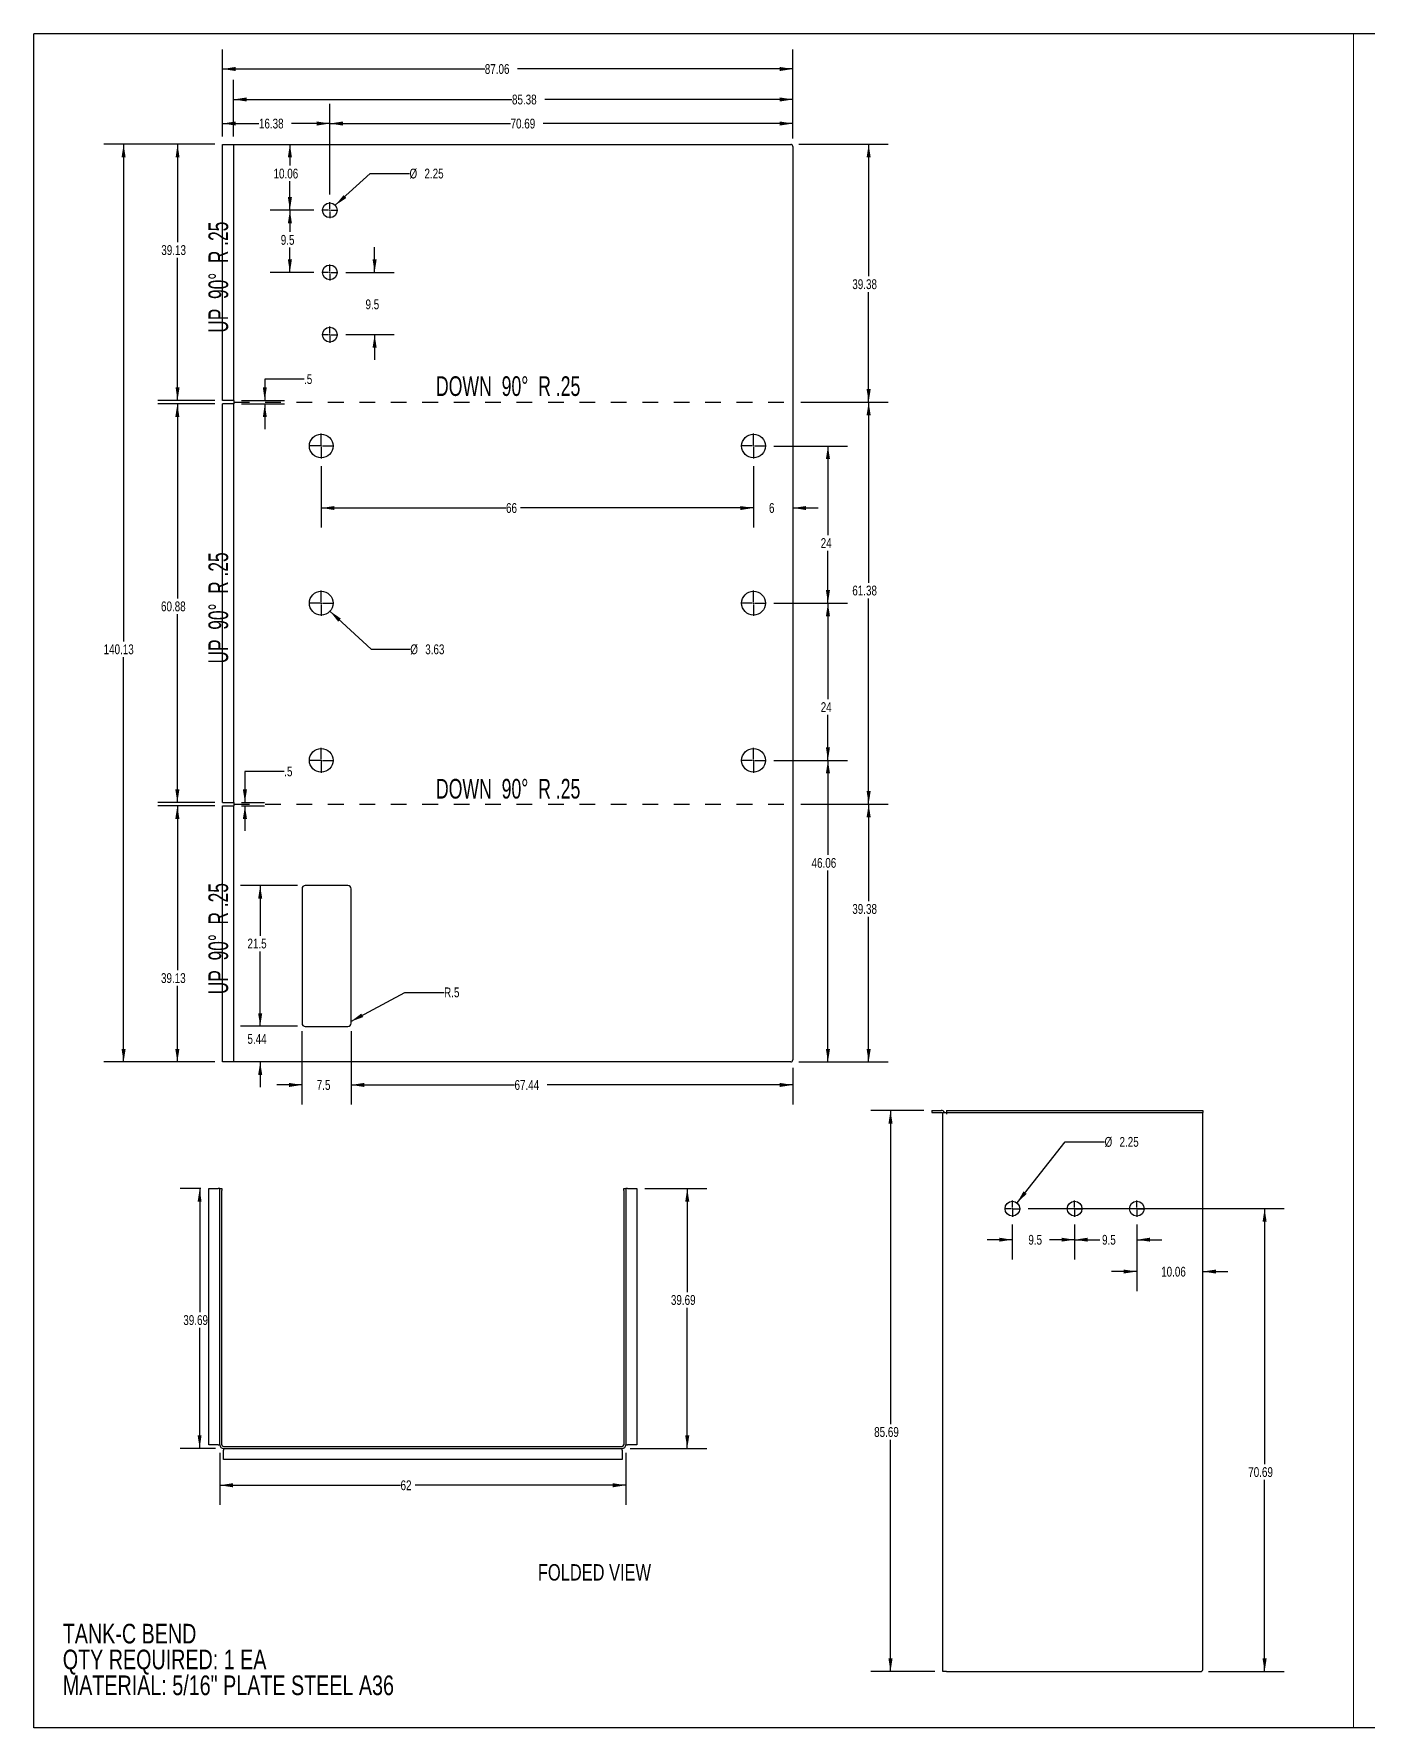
# Model space of a CAD drawing. Header units: inches. Extents: x 0.1 to 16.9, y 0.1 to 10.9.
# Drawn here: x 0.11 to 8.59, y 0.11 to 10.89 of the extents above; entities that cross this region are included whole.
import ezdxf

# ---------------------------------------------------------------- set-up
doc = ezdxf.new("R2010")
doc.units = ezdxf.units.IN
doc.header["$MEASUREMENT"] = 0
doc.linetypes.add('HIDDEN', pattern=[0.075, 0.05, -0.025])
doc.layers.add('FORMAT', color=7, linetype='Continuous')
doc.styles.add('SLDTEXTSTYLE0', font='TXT', dxfattribs={"width": 0.75})
doc.styles.add('SLDTEXTSTYLE2', font='TXT', dxfattribs={"width": 0.660714})
doc.styles.add('SLDTEXTSTYLE3', font='TXT', dxfattribs={"width": 0.671875})
doc.dimstyles.new('SLDDIMSTYLE0', dxfattribs={"dimtxt": 0.0625, "dimasz": 0.083333, "dimexe": 0, "dimexo": 0.0625, "dimgap": 0.015625, "dimtad": 0, "dimtih": 1, "dimtoh": 1, "dimlfac": 24, "dimrnd": 1e-09, "dimzin": 12, "dimdsep": 46, "dimtxsty": 'SLDTEXTSTYLE0', "dimsah": 1, "dimcen": 0.09, "dimadec": 0, "dimazin": 3, "dimtfac": 1, "dimtofl": 0, "dimtmove": 0, "dimatfit": 3, "dimfxl": 0, "dimfrac": 2, "dimtolj": 1, "dimtzin": 12, "dimarcsym": 0})
doc.dimstyles.new('SLDDIMSTYLE3', dxfattribs={"dimtxt": 0.0625, "dimasz": 0.083333, "dimexe": 0, "dimexo": 0.0625, "dimgap": 0.015625, "dimtad": 0, "dimtih": 1, "dimtoh": 1, "dimlfac": 24, "dimrnd": 1e-09, "dimzin": 12, "dimdsep": 46, "dimtxsty": 'SLDTEXTSTYLE0', "dimsah": 1, "dimcen": 0, "dimadec": 0, "dimazin": 3, "dimtfac": 1, "dimtofl": 0, "dimtmove": 0, "dimatfit": 3, "dimfxl": 0, "dimfrac": 2, "dimtolj": 1, "dimtzin": 12, "dimarcsym": 0})
doc.dimstyles.new('SLDDIMSTYLE4', dxfattribs={"dimtxt": 0.0625, "dimasz": 0.083333, "dimexe": 0, "dimexo": 0.0625, "dimgap": 0.015625, "dimtad": 0, "dimtih": 1, "dimtoh": 1, "dimlfac": 24, "dimrnd": 1e-09, "dimzin": 12, "dimdsep": 46, "dimtxsty": 'SLDTEXTSTYLE0', "dimsah": 1, "dimcen": 0.09, "dimadec": 0, "dimazin": 3, "dimtfac": 1, "dimtmove": 0, "dimatfit": 0, "dimfxl": 0, "dimfrac": 2, "dimtolj": 1, "dimtzin": 12, "dimarcsym": 0})
doc.dimstyles.new('SLDDIMSTYLE8', dxfattribs={"dimtxt": 0.0625, "dimasz": 0.083333, "dimexe": 0, "dimexo": 0.0625, "dimgap": 0.015625, "dimtad": 0, "dimtih": 1, "dimtoh": 1, "dimlfac": 24, "dimrnd": 1e-09, "dimzin": 12, "dimdsep": 46, "dimtxsty": 'SLDTEXTSTYLE0', "dimsah": 1, "dimcen": 0, "dimadec": 0, "dimazin": 3, "dimtfac": 1, "dimtofl": 0, "dimtmove": 0, "dimatfit": 3, "dimfxl": 0, "dimfrac": 2, "dimtolj": 1, "dimtzin": 12, "dimarcsym": 0})

# ---------------------------------------------------------------- blocks, each defined once
blk = doc.blocks.new('_D')
at = {"layer": 'FORMAT', "color": 7}
for p, q in [((1.289, 1.867), (1.289, 1.535)), ((3.872, 1.867), (3.872, 1.535)), ((1.289, 1.66), (2.439, 1.66)), ((3.872, 1.66), (2.531, 1.66))]:
    blk.add_line(p, q, dxfattribs=at)
for points in [[(1.289, 1.66), (1.372, 1.647), (1.372, 1.673)], [(3.872, 1.66), (3.789, 1.673), (3.789, 1.647)]]:
    blk.add_solid(points, dxfattribs=at)
at = {"layer": 'FORMAT', "color": 7, "insert": (2.439, 1.691), "char_height": 0.0625, "attachment_point": 1, "style": 'SLDTEXTSTYLE0'}
blk.add_mtext('62', dxfattribs=at)
blk = doc.blocks.new('_D_1')
at = {"layer": 'FORMAT', "color": 7}
for p, q in [((1.169, 3.548), (1.036, 3.548)), ((1.161, 3.548), (1.161, 2.761)), ((1.161, 1.894), (1.161, 2.662)), ((1.262, 1.894), (1.036, 1.894))]:
    blk.add_line(p, q, dxfattribs=at)
for points in [[(1.161, 3.548), (1.148, 3.464), (1.173, 3.464)], [(1.161, 1.894), (1.173, 1.977), (1.148, 1.977)]]:
    blk.add_solid(points, dxfattribs=at)
at = {"layer": 'FORMAT', "color": 7, "insert": (1.057, 2.742), "char_height": 0.0625, "attachment_point": 1, "style": 'SLDTEXTSTYLE0'}
blk.add_mtext('39.69', dxfattribs=at)
blk = doc.blocks.new('_D_2')
at = {"layer": 'FORMAT'}
for p, q in [((3.993, 3.548), (4.388, 3.548)), ((4.263, 3.548), (4.263, 2.888)), ((4.263, 1.894), (4.263, 2.789)), ((3.899, 1.894), (4.388, 1.894))]:
    blk.add_line(p, q, dxfattribs=at)
for points in [[(4.263, 3.548), (4.25, 3.464), (4.276, 3.464)], [(4.263, 1.894), (4.276, 1.977), (4.25, 1.977)]]:
    blk.add_solid(points, dxfattribs=at)
at = {"layer": 'FORMAT', "insert": (4.159, 2.87), "char_height": 0.0625, "attachment_point": 1, "style": 'SLDTEXTSTYLE0'}
blk.add_mtext('39.69', dxfattribs=at)
blk = doc.blocks.new('_D_6')
at = {"layer": 'FORMAT'}
for p, q in [((5.768, 4.045), (5.431, 4.045)), ((5.556, 4.045), (5.556, 2.048)), ((5.556, 0.474), (5.556, 1.949)), ((5.839, 0.474), (5.431, 0.474))]:
    blk.add_line(p, q, dxfattribs=at)
for points in [[(5.556, 4.045), (5.543, 3.961), (5.569, 3.961)], [(5.556, 0.474), (5.569, 0.558), (5.543, 0.558)]]:
    blk.add_solid(points, dxfattribs=at)
at = {"layer": 'FORMAT', "insert": (5.452, 2.03), "char_height": 0.0625, "attachment_point": 1, "style": 'SLDTEXTSTYLE0'}
blk.add_mtext('85.69', dxfattribs=at)
blk = doc.blocks.new('_D_7')
at = {"layer": 'FORMAT'}
for p, q in [((6.432, 3.42), (8.061, 3.42)), ((7.936, 3.42), (7.936, 1.794)), ((7.936, 0.474), (7.936, 1.695)), ((7.579, 0.474), (8.061, 0.474))]:
    blk.add_line(p, q, dxfattribs=at)
for points in [[(7.936, 3.42), (7.923, 3.336), (7.949, 3.336)], [(7.936, 0.474), (7.949, 0.558), (7.923, 0.558)]]:
    blk.add_solid(points, dxfattribs=at)
at = {"layer": 'FORMAT', "insert": (7.832, 1.775), "char_height": 0.0625, "attachment_point": 1, "style": 'SLDTEXTSTYLE0'}
blk.add_mtext('70.69', dxfattribs=at)
blk = doc.blocks.new('_D_8')
at = {"layer": 'FORMAT'}
for p, q in [((6.361, 3.456), (6.668, 3.845)), ((6.668, 3.845), (6.918, 3.845))]:
    blk.add_line(p, q, dxfattribs=at)
blk.add_solid([(6.361, 3.456), (6.422, 3.514), (6.402, 3.53)], dxfattribs=at)
at = {"layer": 'FORMAT', "char_height": 0.0625, "attachment_point": 1, "style": 'SLDTEXTSTYLE0'}
for s, insert in [('%%c', (6.918, 3.876)), ('2.25', (7.013, 3.876))]:
    blk.add_mtext(s, dxfattribs=dict(at, insert=insert))
blk = doc.blocks.new('_D_9')
at = {"layer": 'FORMAT'}
for p, q in [((6.331, 3.319), (6.331, 3.097)), ((6.727, 3.319), (6.727, 3.097)), ((6.331, 3.222), (6.171, 3.222)), ((6.727, 3.222), (6.887, 3.222))]:
    blk.add_line(p, q, dxfattribs=at)
for points in [[(6.331, 3.222), (6.248, 3.235), (6.248, 3.21)], [(6.727, 3.222), (6.811, 3.21), (6.811, 3.235)]]:
    blk.add_solid(points, dxfattribs=at)
at = {"layer": 'FORMAT', "insert": (6.433, 3.253), "char_height": 0.0625, "attachment_point": 1, "style": 'SLDTEXTSTYLE0'}
blk.add_mtext('9.5', dxfattribs=at)
blk = doc.blocks.new('_D_10')
at = {"layer": 'FORMAT'}
for p, q in [((6.727, 3.319), (6.727, 3.097)), ((7.123, 3.319), (7.123, 3.097)), ((6.727, 3.222), (6.567, 3.222)), ((7.123, 3.222), (7.283, 3.222))]:
    blk.add_line(p, q, dxfattribs=at)
for points in [[(6.727, 3.222), (6.644, 3.235), (6.644, 3.21)], [(7.123, 3.222), (7.206, 3.21), (7.206, 3.235)]]:
    blk.add_solid(points, dxfattribs=at)
at = {"layer": 'FORMAT', "insert": (6.902, 3.253), "char_height": 0.0625, "attachment_point": 1, "style": 'SLDTEXTSTYLE0'}
blk.add_mtext('9.5', dxfattribs=at)
blk = doc.blocks.new('_D_11')
at = {"layer": 'FORMAT'}
for p, q in [((7.123, 3.319), (7.123, 2.895)), ((7.123, 3.02), (6.963, 3.02)), ((7.542, 3.02), (7.703, 3.02))]:
    blk.add_line(p, q, dxfattribs=at)
for points in [[(7.123, 3.02), (7.04, 3.032), (7.04, 3.007)], [(7.542, 3.02), (7.626, 3.007), (7.626, 3.032)]]:
    blk.add_solid(points, dxfattribs=at)
at = {"layer": 'FORMAT', "insert": (7.278, 3.05), "char_height": 0.0625, "attachment_point": 1, "style": 'SLDTEXTSTYLE0'}
blk.add_mtext('10.06', dxfattribs=at)
blk = doc.blocks.new('SW_CENTERMARKSYMBOL_12')
at = {"layer": 'FORMAT', "color": 0}
for p, q in [((0, 0), (-0.004, 0)), ((0, 0.008), (0, 0.051)), ((0, 0), (0, 0.004)), ((0, 0), (0.004, 0)), ((0, 0), (0, -0.004)), ((0.008, 0), (0.051, 0)), ((-0.008, 0), (-0.051, 0)), ((0, -0.008), (0, -0.051))]:
    blk.add_line(p, q, dxfattribs=at)
blk = doc.blocks.new('SW_CENTERMARKSYMBOL_13')
at = {"layer": 'FORMAT', "color": 0}
for p, q in [((0, 0), (-0.004, 0)), ((0, 0.008), (0, 0.051)), ((0, 0), (0, 0.004)), ((0, 0), (0.004, 0)), ((0, 0), (0, -0.004)), ((0.008, 0), (0.051, 0)), ((-0.008, 0), (-0.051, 0)), ((0, -0.008), (0, -0.051))]:
    blk.add_line(p, q, dxfattribs=at)
blk = doc.blocks.new('SW_CENTERMARKSYMBOL_14')
at = {"layer": 'FORMAT', "color": 0}
for p, q in [((-0.008, 0), (-0.051, 0)), ((0, 0), (-0.004, 0)), ((0, 0.008), (0, 0.051)), ((0, 0), (0, 0.004)), ((0, 0), (0.004, 0)), ((0, 0), (0, -0.004)), ((0.008, 0), (0.051, 0)), ((0, -0.008), (0, -0.051))]:
    blk.add_line(p, q, dxfattribs=at)
blk = doc.blocks.new('_D_36')
at = {"layer": 'FORMAT'}
for p, q in [((4.985, 5.994), (5.542, 5.994)), ((5.417, 5.994), (5.417, 5.377)), ((5.417, 4.353), (5.417, 5.277)), ((4.972, 4.353), (5.542, 4.353))]:
    blk.add_line(p, q, dxfattribs=at)
for points in [[(5.417, 5.994), (5.404, 5.91), (5.43, 5.91)], [(5.417, 4.353), (5.43, 4.436), (5.404, 4.436)]]:
    blk.add_solid(points, dxfattribs=at)
at = {"layer": 'FORMAT', "insert": (5.313, 5.358), "char_height": 0.0625, "attachment_point": 1, "style": 'SLDTEXTSTYLE0'}
blk.add_mtext('39.38', dxfattribs=at)
blk = doc.blocks.new('_D_37')
at = {"layer": 'FORMAT'}
for p, q in [((4.985, 8.551), (5.542, 8.551)), ((5.417, 8.551), (5.417, 7.402)), ((5.417, 5.994), (5.417, 7.303)), ((4.985, 5.994), (5.542, 5.994))]:
    blk.add_line(p, q, dxfattribs=at)
for points in [[(5.417, 8.551), (5.404, 8.468), (5.43, 8.468)], [(5.417, 5.994), (5.43, 6.077), (5.404, 6.077)]]:
    blk.add_solid(points, dxfattribs=at)
at = {"layer": 'FORMAT', "insert": (5.313, 7.384), "char_height": 0.0625, "attachment_point": 1, "style": 'SLDTEXTSTYLE0'}
blk.add_mtext('61.38', dxfattribs=at)
blk = doc.blocks.new('_D_38')
at = {"layer": 'FORMAT'}
for p, q in [((4.972, 10.192), (5.542, 10.192)), ((5.417, 10.192), (5.417, 9.352)), ((5.417, 8.551), (5.417, 9.252)), ((4.985, 8.551), (5.542, 8.551))]:
    blk.add_line(p, q, dxfattribs=at)
for points in [[(5.417, 10.192), (5.404, 10.108), (5.43, 10.108)], [(5.417, 8.551), (5.43, 8.634), (5.404, 8.634)]]:
    blk.add_solid(points, dxfattribs=at)
at = {"layer": 'FORMAT', "insert": (5.313, 9.333), "char_height": 0.0625, "attachment_point": 1, "style": 'SLDTEXTSTYLE0'}
blk.add_mtext('39.38', dxfattribs=at)
blk = doc.blocks.new('_D_39')
at = {"layer": 'FORMAT'}
for p, q in [((1.257, 5.983), (0.894, 5.983)), ((1.019, 5.983), (1.019, 4.937)), ((1.019, 4.353), (1.019, 4.837)), ((1.257, 4.353), (0.894, 4.353))]:
    blk.add_line(p, q, dxfattribs=at)
for points in [[(1.019, 5.983), (1.006, 5.9), (1.032, 5.9)], [(1.019, 4.353), (1.032, 4.436), (1.006, 4.436)]]:
    blk.add_solid(points, dxfattribs=at)
at = {"layer": 'FORMAT', "insert": (0.915, 4.918), "char_height": 0.0625, "attachment_point": 1, "style": 'SLDTEXTSTYLE0'}
blk.add_mtext('39.13', dxfattribs=at)
blk = doc.blocks.new('_D_40')
at = {"layer": 'FORMAT'}
for p, q in [((1.257, 8.54), (0.894, 8.54)), ((1.019, 8.54), (1.019, 7.302)), ((1.019, 6.004), (1.019, 7.202)), ((1.257, 6.004), (0.894, 6.004))]:
    blk.add_line(p, q, dxfattribs=at)
for points in [[(1.019, 8.54), (1.006, 8.457), (1.032, 8.457)], [(1.019, 6.004), (1.032, 6.087), (1.006, 6.087)]]:
    blk.add_solid(points, dxfattribs=at)
at = {"layer": 'FORMAT', "insert": (0.915, 7.283), "char_height": 0.0625, "attachment_point": 1, "style": 'SLDTEXTSTYLE0'}
blk.add_mtext('60.88', dxfattribs=at)
blk = doc.blocks.new('_D_41')
at = {"layer": 'FORMAT'}
for p, q in [((1.257, 10.192), (0.895, 10.192)), ((1.02, 10.192), (1.02, 9.569)), ((1.02, 8.561), (1.02, 9.47)), ((1.257, 8.561), (0.895, 8.561))]:
    blk.add_line(p, q, dxfattribs=at)
for points in [[(1.02, 10.192), (1.008, 10.108), (1.033, 10.108)], [(1.02, 8.561), (1.033, 8.645), (1.008, 8.645)]]:
    blk.add_solid(points, dxfattribs=at)
at = {"layer": 'FORMAT', "insert": (0.917, 9.55), "char_height": 0.0625, "attachment_point": 1, "style": 'SLDTEXTSTYLE0'}
blk.add_mtext('39.13', dxfattribs=at)
blk = doc.blocks.new('_D_42')
at = {"layer": 'FORMAT'}
for p, q in [((1.307, 10.242), (1.307, 10.449)), ((1.989, 9.873), (1.989, 10.449)), ((1.307, 10.324), (1.538, 10.324)), ((1.989, 10.324), (1.746, 10.324))]:
    blk.add_line(p, q, dxfattribs=at)
for points in [[(1.307, 10.324), (1.39, 10.311), (1.39, 10.337)], [(1.989, 10.324), (1.906, 10.337), (1.906, 10.311)]]:
    blk.add_solid(points, dxfattribs=at)
at = {"layer": 'FORMAT', "insert": (1.538, 10.355), "char_height": 0.0625, "attachment_point": 1, "style": 'SLDTEXTSTYLE0'}
blk.add_mtext('16.38', dxfattribs=at)
blk = doc.blocks.new('_D_43')
at = {"layer": 'FORMAT'}
for p, q in [((1.989, 9.873), (1.989, 10.449)), ((4.935, 10.229), (4.935, 10.449)), ((1.989, 10.324), (3.139, 10.324)), ((4.935, 10.324), (3.346, 10.324))]:
    blk.add_line(p, q, dxfattribs=at)
for points in [[(1.989, 10.324), (2.073, 10.311), (2.073, 10.337)], [(4.935, 10.324), (4.851, 10.337), (4.851, 10.311)]]:
    blk.add_solid(points, dxfattribs=at)
at = {"layer": 'FORMAT', "insert": (3.139, 10.355), "char_height": 0.0625, "attachment_point": 1, "style": 'SLDTEXTSTYLE0'}
blk.add_mtext('70.69', dxfattribs=at)
blk = doc.blocks.new('_D_44')
at = {"layer": 'FORMAT'}
for p, q in [((1.307, 10.242), (1.307, 10.796)), ((4.935, 10.229), (4.935, 10.796)), ((1.307, 10.671), (2.975, 10.671)), ((4.935, 10.671), (3.183, 10.671))]:
    blk.add_line(p, q, dxfattribs=at)
for points in [[(1.307, 10.671), (1.39, 10.658), (1.39, 10.684)], [(4.935, 10.671), (4.851, 10.684), (4.851, 10.658)]]:
    blk.add_solid(points, dxfattribs=at)
at = {"layer": 'FORMAT', "insert": (2.975, 10.702), "char_height": 0.0625, "attachment_point": 1, "style": 'SLDTEXTSTYLE0'}
blk.add_mtext('87.06', dxfattribs=at)
blk = doc.blocks.new('_D_45')
at = {"layer": 'FORMAT'}
for p, q in [((1.377, 10.242), (1.377, 10.602)), ((4.935, 10.229), (4.935, 10.602)), ((1.377, 10.477), (3.148, 10.477)), ((4.935, 10.477), (3.356, 10.477))]:
    blk.add_line(p, q, dxfattribs=at)
for points in [[(1.377, 10.477), (1.461, 10.464), (1.461, 10.49)], [(4.935, 10.477), (4.851, 10.49), (4.851, 10.464)]]:
    blk.add_solid(points, dxfattribs=at)
at = {"layer": 'FORMAT', "insert": (3.148, 10.508), "char_height": 0.0625, "attachment_point": 1, "style": 'SLDTEXTSTYLE0'}
blk.add_mtext('85.38', dxfattribs=at)
blk = doc.blocks.new('_D_46')
at = {"layer": 'FORMAT'}
for p, q in [((2.125, 4.55), (2.125, 4.082)), ((4.935, 4.316), (4.935, 4.082)), ((2.125, 4.207), (3.164, 4.207)), ((4.935, 4.207), (3.371, 4.207))]:
    blk.add_line(p, q, dxfattribs=at)
for points in [[(2.125, 4.207), (2.208, 4.194), (2.208, 4.22)], [(4.935, 4.207), (4.851, 4.22), (4.851, 4.194)]]:
    blk.add_solid(points, dxfattribs=at)
at = {"layer": 'FORMAT', "insert": (3.164, 4.238), "char_height": 0.0625, "attachment_point": 1, "style": 'SLDTEXTSTYLE0'}
blk.add_mtext('67.44', dxfattribs=at)
blk = doc.blocks.new('_D_47')
at = {"layer": 'FORMAT'}
for p, q in [((1.812, 4.55), (1.812, 4.082)), ((2.125, 4.55), (2.125, 4.082)), ((1.812, 4.207), (1.652, 4.207)), ((2.125, 4.207), (2.285, 4.207))]:
    blk.add_line(p, q, dxfattribs=at)
for points in [[(1.812, 4.207), (1.729, 4.22), (1.729, 4.194)], [(2.125, 4.207), (2.208, 4.194), (2.208, 4.22)]]:
    blk.add_solid(points, dxfattribs=at)
at = {"layer": 'FORMAT', "insert": (1.906, 4.238), "char_height": 0.0625, "attachment_point": 1, "style": 'SLDTEXTSTYLE0'}
blk.add_mtext('7.5', dxfattribs=at)
blk = doc.blocks.new('_D_48')
at = {"layer": 'FORMAT'}
for p, q in [((1.546, 4.58), (1.546, 4.74)), ((1.783, 4.58), (1.421, 4.58)), ((1.546, 4.353), (1.546, 4.193))]:
    blk.add_line(p, q, dxfattribs=at)
for points in [[(1.546, 4.58), (1.559, 4.663), (1.533, 4.663)], [(1.546, 4.353), (1.533, 4.27), (1.559, 4.27)]]:
    blk.add_solid(points, dxfattribs=at)
at = {"layer": 'FORMAT', "insert": (1.465, 4.531), "char_height": 0.0625, "attachment_point": 1, "style": 'SLDTEXTSTYLE0'}
blk.add_mtext('5.44', dxfattribs=at)
blk = doc.blocks.new('_D_49')
at = {"layer": 'FORMAT'}
for p, q in [((1.783, 5.475), (1.421, 5.475)), ((1.546, 5.475), (1.546, 5.156)), ((1.546, 4.58), (1.546, 5.057)), ((1.783, 4.58), (1.421, 4.58))]:
    blk.add_line(p, q, dxfattribs=at)
for points in [[(1.546, 5.475), (1.533, 5.392), (1.559, 5.392)], [(1.546, 4.58), (1.559, 4.663), (1.533, 4.663)]]:
    blk.add_solid(points, dxfattribs=at)
at = {"layer": 'FORMAT', "insert": (1.465, 5.138), "char_height": 0.0625, "attachment_point": 1, "style": 'SLDTEXTSTYLE0'}
blk.add_mtext('21.5', dxfattribs=at)
blk = doc.blocks.new('_D_50')
at = {"layer": 'FORMAT'}
for p, q in [((2.122, 4.61), (2.466, 4.796)), ((2.466, 4.796), (2.716, 4.796))]:
    blk.add_line(p, q, dxfattribs=at)
blk.add_solid([(2.122, 4.61), (2.202, 4.639), (2.189, 4.661)], dxfattribs=at)
at = {"layer": 'FORMAT', "insert": (2.716, 4.827), "char_height": 0.0625, "attachment_point": 1, "style": 'SLDTEXTSTYLE0'}
blk.add_mtext('R.5', dxfattribs=at)
blk = doc.blocks.new('_D_51')
at = {"layer": 'FORMAT'}
for p, q in [((1.257, 10.192), (0.552, 10.192)), ((0.677, 10.192), (0.677, 7.028)), ((0.677, 4.353), (0.677, 6.929)), ((1.257, 4.353), (0.552, 4.353))]:
    blk.add_line(p, q, dxfattribs=at)
for points in [[(0.677, 10.192), (0.664, 10.108), (0.69, 10.108)], [(0.677, 4.353), (0.69, 4.436), (0.664, 4.436)]]:
    blk.add_solid(points, dxfattribs=at)
at = {"layer": 'FORMAT', "insert": (0.55, 7.01), "char_height": 0.0625, "attachment_point": 1, "style": 'SLDTEXTSTYLE0'}
blk.add_mtext('140.13', dxfattribs=at)
blk = doc.blocks.new('_D_52')
at = {"layer": 'FORMAT'}
for p, q in [((1.699, 6.202), (1.449, 6.202)), ((1.449, 6.202), (1.449, 6.004)), ((1.427, 6.004), (1.574, 6.004)), ((1.427, 5.983), (1.574, 5.983)), ((1.449, 5.983), (1.449, 5.823))]:
    blk.add_line(p, q, dxfattribs=at)
for points in [[(1.449, 6.004), (1.462, 6.087), (1.436, 6.087)], [(1.449, 5.983), (1.436, 5.9), (1.462, 5.9)]]:
    blk.add_solid(points, dxfattribs=at)
at = {"layer": 'FORMAT', "insert": (1.699, 6.233), "char_height": 0.0625, "attachment_point": 1, "style": 'SLDTEXTSTYLE0'}
blk.add_mtext('.5', dxfattribs=at)
blk = doc.blocks.new('_D_53')
at = {"layer": 'FORMAT'}
for p, q in [((1.825, 8.698), (1.575, 8.698)), ((1.575, 8.698), (1.575, 8.561)), ((1.427, 8.561), (1.7, 8.561)), ((1.427, 8.54), (1.7, 8.54)), ((1.575, 8.54), (1.575, 8.38))]:
    blk.add_line(p, q, dxfattribs=at)
for points in [[(1.575, 8.561), (1.588, 8.645), (1.563, 8.645)], [(1.575, 8.54), (1.563, 8.457), (1.588, 8.457)]]:
    blk.add_solid(points, dxfattribs=at)
at = {"layer": 'FORMAT', "insert": (1.825, 8.729), "char_height": 0.0625, "attachment_point": 1, "style": 'SLDTEXTSTYLE0'}
blk.add_mtext('.5', dxfattribs=at)
blk = doc.blocks.new('_D_54')
at = {"layer": 'FORMAT'}
for p, q in [((4.814, 6.272), (5.283, 6.272)), ((5.158, 6.272), (5.158, 5.67)), ((5.158, 4.353), (5.158, 5.571)), ((4.972, 4.353), (5.283, 4.353))]:
    blk.add_line(p, q, dxfattribs=at)
for points in [[(5.158, 6.272), (5.145, 6.189), (5.171, 6.189)], [(5.158, 4.353), (5.171, 4.436), (5.145, 4.436)]]:
    blk.add_solid(points, dxfattribs=at)
at = {"layer": 'FORMAT', "insert": (5.054, 5.651), "char_height": 0.0625, "attachment_point": 1, "style": 'SLDTEXTSTYLE0'}
blk.add_mtext('46.06', dxfattribs=at)
blk = doc.blocks.new('_D_55')
at = {"layer": 'FORMAT'}
for p, q in [((4.814, 7.272), (5.283, 7.272)), ((5.158, 7.272), (5.158, 6.661)), ((5.158, 6.272), (5.158, 6.562)), ((4.814, 6.272), (5.283, 6.272))]:
    blk.add_line(p, q, dxfattribs=at)
for points in [[(5.158, 7.272), (5.145, 7.189), (5.171, 7.189)], [(5.158, 6.272), (5.171, 6.356), (5.145, 6.356)]]:
    blk.add_solid(points, dxfattribs=at)
at = {"layer": 'FORMAT', "insert": (5.112, 6.642), "char_height": 0.0625, "attachment_point": 1, "style": 'SLDTEXTSTYLE0'}
blk.add_mtext('24', dxfattribs=at)
blk = doc.blocks.new('_D_56')
at = {"layer": 'FORMAT'}
for p, q in [((4.814, 8.272), (5.283, 8.272)), ((5.158, 8.272), (5.158, 7.705)), ((5.158, 7.272), (5.158, 7.606)), ((4.814, 7.272), (5.283, 7.272))]:
    blk.add_line(p, q, dxfattribs=at)
for points in [[(5.158, 8.272), (5.145, 8.189), (5.171, 8.189)], [(5.158, 7.272), (5.171, 7.356), (5.145, 7.356)]]:
    blk.add_solid(points, dxfattribs=at)
at = {"layer": 'FORMAT', "insert": (5.112, 7.686), "char_height": 0.0625, "attachment_point": 1, "style": 'SLDTEXTSTYLE0'}
blk.add_mtext('24', dxfattribs=at)
blk = doc.blocks.new('_D_57')
at = {"layer": 'FORMAT'}
for p, q in [((1.935, 8.143), (1.935, 7.753)), ((4.685, 8.143), (4.685, 7.753)), ((1.935, 7.878), (3.11, 7.878)), ((4.685, 7.878), (3.202, 7.878))]:
    blk.add_line(p, q, dxfattribs=at)
for points in [[(1.935, 7.878), (2.018, 7.865), (2.018, 7.89)], [(4.685, 7.878), (4.601, 7.89), (4.601, 7.865)]]:
    blk.add_solid(points, dxfattribs=at)
at = {"layer": 'FORMAT', "insert": (3.11, 7.909), "char_height": 0.0625, "attachment_point": 1, "style": 'SLDTEXTSTYLE0'}
blk.add_mtext('66', dxfattribs=at)
blk = doc.blocks.new('_D_58')
at = {"layer": 'FORMAT'}
for p, q in [((4.685, 8.143), (4.685, 7.753)), ((4.685, 7.878), (4.524, 7.878)), ((4.935, 7.878), (5.095, 7.878))]:
    blk.add_line(p, q, dxfattribs=at)
for points in [[(4.685, 7.878), (4.601, 7.89), (4.601, 7.865)], [(4.935, 7.878), (5.018, 7.865), (5.018, 7.89)]]:
    blk.add_solid(points, dxfattribs=at)
at = {"layer": 'FORMAT', "insert": (4.783, 7.909), "char_height": 0.0625, "attachment_point": 1, "style": 'SLDTEXTSTYLE0'}
blk.add_mtext('6', dxfattribs=at)
blk = doc.blocks.new('_D_59')
at = {"layer": 'FORMAT'}
for p, q in [((1.888, 9.772), (1.61, 9.772)), ((1.735, 9.772), (1.735, 9.634)), ((1.735, 9.376), (1.735, 9.535)), ((1.888, 9.376), (1.61, 9.376))]:
    blk.add_line(p, q, dxfattribs=at)
for points in [[(1.735, 9.772), (1.722, 9.689), (1.748, 9.689)], [(1.735, 9.376), (1.748, 9.46), (1.722, 9.46)]]:
    blk.add_solid(points, dxfattribs=at)
at = {"layer": 'FORMAT', "insert": (1.677, 9.615), "char_height": 0.0625, "attachment_point": 1, "style": 'SLDTEXTSTYLE0'}
blk.add_mtext('9.5', dxfattribs=at)
blk = doc.blocks.new('_D_60')
at = {"layer": 'FORMAT'}
for p, q in [((2.274, 9.376), (2.274, 9.537)), ((2.09, 9.376), (2.399, 9.376)), ((2.09, 8.981), (2.399, 8.981)), ((2.274, 8.981), (2.274, 8.82))]:
    blk.add_line(p, q, dxfattribs=at)
for points in [[(2.274, 9.376), (2.287, 9.46), (2.261, 9.46)], [(2.274, 8.981), (2.261, 8.897), (2.287, 8.897)]]:
    blk.add_solid(points, dxfattribs=at)
at = {"layer": 'FORMAT', "insert": (2.216, 9.205), "char_height": 0.0625, "attachment_point": 1, "style": 'SLDTEXTSTYLE0'}
blk.add_mtext('9.5', dxfattribs=at)
blk = doc.blocks.new('_D_61')
at = {"layer": 'FORMAT'}
for p, q in [((1.99, 7.221), (2.251, 6.979)), ((2.251, 6.979), (2.501, 6.979))]:
    blk.add_line(p, q, dxfattribs=at)
blk.add_solid([(1.99, 7.221), (2.042, 7.155), (2.06, 7.174)], dxfattribs=at)
at = {"layer": 'FORMAT', "char_height": 0.0625, "attachment_point": 1, "style": 'SLDTEXTSTYLE0'}
for s, insert in [('%%c', (2.501, 7.01)), ('3.63', (2.596, 7.01))]:
    blk.add_mtext(s, dxfattribs=dict(at, insert=insert))
blk = doc.blocks.new('_D_62')
at = {"layer": 'FORMAT'}
for p, q in [((2.024, 9.804), (2.246, 10.006)), ((2.246, 10.006), (2.496, 10.006))]:
    blk.add_line(p, q, dxfattribs=at)
blk.add_solid([(2.024, 9.804), (2.094, 9.85), (2.077, 9.869)], dxfattribs=at)
at = {"layer": 'FORMAT', "char_height": 0.0625, "attachment_point": 1, "style": 'SLDTEXTSTYLE0'}
for s, insert in [('%%c', (2.496, 10.037)), ('2.25', (2.591, 10.037))]:
    blk.add_mtext(s, dxfattribs=dict(at, insert=insert))
blk = doc.blocks.new('_D_63')
at = {"layer": 'FORMAT'}
for p, q in [((1.735, 10.192), (1.735, 10.056)), ((1.735, 9.772), (1.735, 9.957)), ((1.888, 9.772), (1.61, 9.772))]:
    blk.add_line(p, q, dxfattribs=at)
for points in [[(1.735, 10.192), (1.722, 10.108), (1.748, 10.108)], [(1.735, 9.772), (1.748, 9.856), (1.722, 9.856)]]:
    blk.add_solid(points, dxfattribs=at)
at = {"layer": 'FORMAT', "insert": (1.631, 10.037), "char_height": 0.0625, "attachment_point": 1, "style": 'SLDTEXTSTYLE0'}
blk.add_mtext('10.06', dxfattribs=at)
blk = doc.blocks.new('SW_CENTERMARKSYMBOL_22')
at = {"layer": 'FORMAT', "color": 0}
for p, q in [((-0.008, 0), (-0.08, 0)), ((0, 0), (-0.004, 0)), ((0, 0.008), (0, 0.08)), ((0, 0), (0, 0.004)), ((0, 0), (0, -0.004)), ((0, 0), (0.004, 0)), ((0.008, 0), (0.08, 0)), ((0, -0.008), (0, -0.08))]:
    blk.add_line(p, q, dxfattribs=at)
blk = doc.blocks.new('SW_CENTERMARKSYMBOL_23')
at = {"layer": 'FORMAT', "color": 0}
for p, q in [((-0.008, 0), (-0.08, 0)), ((0, 0), (-0.004, 0)), ((0, 0.008), (0, 0.08)), ((0, 0), (0, 0.004)), ((0, 0), (0, -0.004)), ((0, 0), (0.004, 0)), ((0.008, 0), (0.08, 0)), ((0, -0.008), (0, -0.08))]:
    blk.add_line(p, q, dxfattribs=at)
blk = doc.blocks.new('SW_CENTERMARKSYMBOL_24')
at = {"layer": 'FORMAT', "color": 0}
for p, q in [((-0.008, 0), (-0.08, 0)), ((0, 0), (-0.004, 0)), ((0, 0.008), (0, 0.08)), ((0, 0), (0, 0.004)), ((0, 0), (0, -0.004)), ((0, 0), (0.004, 0)), ((0.008, 0), (0.08, 0)), ((0, -0.008), (0, -0.08))]:
    blk.add_line(p, q, dxfattribs=at)
blk = doc.blocks.new('SW_CENTERMARKSYMBOL_25')
at = {"layer": 'FORMAT', "color": 0}
for p, q in [((-0.008, 0), (-0.08, 0)), ((0, 0), (-0.004, 0)), ((0, 0.008), (0, 0.08)), ((0, 0), (0, 0.004)), ((0, 0), (0, -0.004)), ((0, 0), (0.004, 0)), ((0.008, 0), (0.08, 0)), ((0, -0.008), (0, -0.08))]:
    blk.add_line(p, q, dxfattribs=at)
blk = doc.blocks.new('SW_CENTERMARKSYMBOL_26')
at = {"layer": 'FORMAT', "color": 0}
for p, q in [((-0.008, 0), (-0.08, 0)), ((0, 0), (-0.004, 0)), ((0, 0.008), (0, 0.08)), ((0, 0), (0, 0.004)), ((0, 0), (0, -0.004)), ((0, 0), (0.004, 0)), ((0.008, 0), (0.08, 0)), ((0, -0.008), (0, -0.08))]:
    blk.add_line(p, q, dxfattribs=at)
blk = doc.blocks.new('SW_CENTERMARKSYMBOL_27')
at = {"layer": 'FORMAT', "color": 0}
for p, q in [((-0.008, 0), (-0.08, 0)), ((0, 0), (-0.004, 0)), ((0, 0.008), (0, 0.08)), ((0, 0), (0, 0.004)), ((0, 0), (0, -0.004)), ((0, 0), (0.004, 0)), ((0.008, 0), (0.08, 0)), ((0, -0.008), (0, -0.08))]:
    blk.add_line(p, q, dxfattribs=at)
blk = doc.blocks.new('SW_CENTERMARKSYMBOL_28')
at = {"layer": 'FORMAT', "color": 0}
for p, q in [((-0.008, 0), (-0.051, 0)), ((0, 0), (-0.004, 0)), ((0, 0.008), (0, 0.051)), ((0, 0), (0, 0.004)), ((0, 0), (0, -0.004)), ((0, 0), (0.004, 0)), ((0.008, 0), (0.051, 0)), ((0, -0.008), (0, -0.051))]:
    blk.add_line(p, q, dxfattribs=at)
blk = doc.blocks.new('SW_CENTERMARKSYMBOL_29')
at = {"layer": 'FORMAT', "color": 0}
for p, q in [((-0.008, 0), (-0.051, 0)), ((0, 0), (-0.004, 0)), ((0, 0.008), (0, 0.051)), ((0, 0), (0, 0.004)), ((0, 0), (0, -0.004)), ((0, 0), (0.004, 0)), ((0.008, 0), (0.051, 0)), ((0, -0.008), (0, -0.051))]:
    blk.add_line(p, q, dxfattribs=at)
blk = doc.blocks.new('SW_CENTERMARKSYMBOL_30')
at = {"layer": 'FORMAT', "color": 0}
for p, q in [((-0.008, 0), (-0.051, 0)), ((0, 0), (-0.004, 0)), ((0, 0.008), (0, 0.051)), ((0, 0), (0, 0.004)), ((0, 0), (0, -0.004)), ((0, 0), (0.004, 0)), ((0.008, 0), (0.051, 0)), ((0, -0.008), (0, -0.051))]:
    blk.add_line(p, q, dxfattribs=at)

msp = doc.modelspace()

# ---------------------------------------------------------------- linework, layer by layer
at = {"color": 7, "linetype": 'Continuous', "lineweight": 25}
for p, q in [((16.8937, 10.8937), (0.1063, 10.8937)), ((0.1063, 0.11748), (0.1063, 10.8937)), ((1.30698, 8.56133), (1.30698, 10.19154)), ((1.30698, 10.19154), (4.92157, 10.19154)), ((4.93459, 10.17852), (4.93459, 4.36602)), ((1.3773, 8.56133), (1.30698, 8.56133)), ((1.30698, 6.00404), (1.30698, 8.5405)), ((1.3773, 8.5405), (1.30698, 8.5405)), ((1.3773, 8.56133), (1.3773, 8.5405)), ((1.30698, 6.00404), (1.3773, 6.00404)), ((1.30698, 4.353), (1.30698, 5.9832)), ((1.30698, 5.9832), (1.3773, 5.9832)), ((1.3773, 6.00404), (1.3773, 5.9832)), ((1.81219, 5.45456), (1.81219, 4.60039)), ((2.10386, 5.47539), (1.83303, 5.47539)), ((2.12469, 4.60039), (2.12469, 5.45456)), ((1.83303, 4.57956), (2.10386, 4.57956)), ((4.92157, 4.353), (1.30698, 4.353)), ((5.81838, 4.04472), (5.81838, 4.0317)), ((5.81838, 4.04472), (5.87828, 4.04472)), ((5.81838, 4.0317), (5.87828, 4.0317)), ((5.88869, 4.02128), (5.88869, 4.0317)), ((5.88869, 4.0317), (5.91213, 4.0317)), ((5.88869, 0.47441), (5.88869, 4.02128)), ((5.91213, 4.04472), (5.91213, 4.0317)), ((5.91213, 4.04472), (7.54234, 4.04472)), ((5.91213, 4.0317), (7.54234, 4.0317)), ((5.91213, 4.0317), (5.91213, 4.02128)), ((7.54234, 4.04472), (7.54234, 4.0317)), ((7.54234, 4.02128), (7.54234, 4.0317)), ((7.54234, 0.48743), (7.54234, 4.02128)), ((1.21868, 1.91747), (1.21868, 3.54767)), ((1.21868, 3.54767), (1.27857, 3.54767)), ((1.28899, 3.54767), (1.27857, 3.54767)), ((1.28899, 3.54767), (1.30201, 3.54767)), ((1.28899, 3.53465), (1.28899, 3.54767)), ((1.28899, 1.91747), (1.28899, 3.53465)), ((1.30201, 3.54767), (1.30201, 3.53465)), ((1.30201, 1.91747), (1.30201, 3.53465)), ((3.8593, 3.54767), (3.87232, 3.54767)), ((3.8593, 3.53465), (3.8593, 3.54767)), ((3.8593, 3.53465), (3.8593, 1.91747)), ((3.87232, 3.54767), (3.87232, 3.53465)), ((3.88274, 3.54767), (3.87232, 3.54767)), ((3.87232, 3.53465), (3.87232, 1.91747)), ((3.88274, 3.54767), (3.94263, 3.54767)), ((3.94263, 3.54767), (3.94263, 1.91747)), ((1.27857, 1.91747), (1.21868, 1.91747)), ((1.27857, 1.91747), (1.28899, 1.91747)), ((1.31243, 1.90705), (3.84888, 1.90705)), ((1.31243, 1.89403), (3.84888, 1.89403)), ((1.31243, 1.89403), (1.31243, 1.88361)), ((1.31243, 1.82372), (1.31243, 1.88361)), ((3.84888, 1.88361), (3.84888, 1.89403)), ((3.84888, 1.88361), (3.84888, 1.82372)), ((3.87232, 1.91747), (3.88274, 1.91747)), ((3.94263, 1.91747), (3.88274, 1.91747)), ((3.84888, 1.82372), (1.31243, 1.82372)), ((5.91213, 0.47441), (5.88869, 0.47441)), ((5.91213, 0.47441), (7.52932, 0.47441)), ((16.8937, 0.11748), (0.1063, 0.11748))]:
    msp.add_line(p, q, dxfattribs=at)
at = {"color": 7, "linetype": 'Continuous', "lineweight": 18}
msp.add_line((8.50068, 10.89434), (8.50068, 0.11477), dxfattribs=at)
at = {"color": 7, "linetype": 'Continuous'}
for p, q in [((1.3773, 8.56133), (1.3773, 10.19154)), ((1.3773, 6.00404), (1.3773, 8.5405)), ((1.3773, 4.353), (1.3773, 5.9832))]:
    msp.add_line(p, q, dxfattribs=at)
at = {"color": 7, "linetype": 'HIDDEN'}
for p, q in [((1.3773, 8.55091), (4.93459, 8.55091)), ((1.3773, 5.99362), (4.93459, 5.99362))]:
    msp.add_line(p, q, dxfattribs=at)
at = {"color": 7, "linetype": 'Continuous', "lineweight": 25}
for centre, radius in [((1.98928, 9.77227), 0.04688), ((1.98928, 9.37643), 0.04688), ((1.98928, 8.9806), 0.04688), ((1.93459, 8.27227), 0.07552), ((4.68459, 8.27227), 0.07552), ((1.93459, 7.27227), 0.07552), ((4.68459, 7.27227), 0.07552), ((1.93459, 6.27227), 0.07552), ((4.68459, 6.27227), 0.07552), ((6.3314, 3.41972), 0.04688), ((6.72723, 3.41972), 0.04688), ((7.12307, 3.41972), 0.04688)]:
    msp.add_circle(centre, radius, dxfattribs=at)
for centre, radius, start, end in [((4.92157, 10.17852), 0.01302, 0, 90), ((1.83303, 5.45456), 0.02083, 90, 180), ((2.10386, 5.45456), 0.02083, 0, 90), ((1.83303, 4.60039), 0.02083, 180, 270), ((2.10386, 4.60039), 0.02083, 270, 0), ((4.92157, 4.36602), 0.01302, 270, 0), ((5.87828, 4.02128), 0.02344, 26.3878, 90), ((5.87828, 4.02128), 0.01042, 0, 90), ((1.31243, 1.91747), 0.02344, 180, 270), ((1.31243, 1.91747), 0.01042, 180, 270), ((3.84888, 1.91747), 0.02344, 270, 0), ((3.84888, 1.91747), 0.01042, 270, 0), ((7.52932, 0.48743), 0.01302, 270, 0)]:
    msp.add_arc(centre, radius, start, end, dxfattribs=at)

# ---------------------------------------------------------------- block references
at = {"layer": 'FORMAT'}
for name, p in [('SW_CENTERMARKSYMBOL_28', (1.98928, 9.77227)), ('SW_CENTERMARKSYMBOL_29', (1.98928, 9.37643)), ('SW_CENTERMARKSYMBOL_30', (1.98928, 8.9806)), ('SW_CENTERMARKSYMBOL_23', (1.93459, 8.27227)), ('SW_CENTERMARKSYMBOL_22', (4.68459, 8.27227)), ('SW_CENTERMARKSYMBOL_26', (1.93459, 7.27227)), ('SW_CENTERMARKSYMBOL_25', (4.68459, 7.27227)), ('SW_CENTERMARKSYMBOL_27', (1.93459, 6.27227)), ('SW_CENTERMARKSYMBOL_24', (4.68459, 6.27227)), ('SW_CENTERMARKSYMBOL_14', (6.3314, 3.41972)), ('SW_CENTERMARKSYMBOL_13', (6.72723, 3.41972)), ('SW_CENTERMARKSYMBOL_12', (7.12307, 3.41972))]:
    msp.add_blockref(name, p, dxfattribs=at)

# ---------------------------------------------------------------- texts
at = {"color": 7, "linetype": 'Continuous', "lineweight": 0, "char_height": 0.125, "attachment_point": 2, "rotation": 90, "style": 'SLDTEXTSTYLE2'}
for insert in [(1.21686, 9.34614), (1.21686, 7.24197), (1.21686, 5.1378)]:
    msp.add_mtext('UP  90°  R .25', dxfattribs=dict(at, insert=insert))
at = {"color": 7, "linetype": 'Continuous', "lineweight": 0}
for s, insert, char_height, attachment_point, style in [('DOWN  90°  R .25', (3.12343, 8.71577), 0.125, 2, 'SLDTEXTSTYLE3'), ('DOWN  90°  R .25', (3.12343, 6.15406), 0.125, 2, 'SLDTEXTSTYLE3'), ('FOLDED VIEW', (3.31268, 1.15794), 0.1041667, 1, 'SLDTEXTSTYLE0'), ('TANK-C BEND', (0.2901, 0.77843), 0.125, 1, 'SLDTEXTSTYLE0'), ('QTY REQUIRED: 1 EA', (0.2901, 0.61406), 0.125, 1, 'SLDTEXTSTYLE0'), ('MATERIAL: 5/16" PLATE STEEL A36', (0.2901, 0.44969), 0.125, 1, 'SLDTEXTSTYLE0')]:
    msp.add_mtext(s, dxfattribs=dict(at, insert=insert, char_height=char_height, attachment_point=attachment_point, style=style))

# ---------------------------------------------------------------- dimensions: what is measured, and where the dimension line sits
at = {"layer": 'FORMAT'}
for base, p1, p2, angle, dimstyle, picture, middle in [((1.30698, 10.6709), (4.93459, 10.17852), (1.30698, 10.19154), 0, 'SLDDIMSTYLE0', '_D_44', (3.07886, 10.6709)), ((4.9345882363, 10.4772892239), (1.3772965696, 10.1915367776), (4.9345882363, 10.1785159443), 0, 'SLDDIMSTYLE0', '_D_45', (3.2521052655, 10.4772892239)), ((1.98928, 10.32377), (1.30698, 10.19154), (1.98928, 9.82331), 0, 'SLDDIMSTYLE0', '_D_42', (1.64201, 10.32377)), ((4.93459, 10.32377), (1.98928, 9.82331), (4.93459, 10.17852), 0, 'SLDDIMSTYLE0', '_D_43', (3.24261, 10.32377)), ((0.677063, 4.352995), (1.306984, 10.191537), (1.306984, 4.352995), 90, 'SLDDIMSTYLE0', '_D_51', (0.677063, 6.978692)), ((1.02043, 10.19154), (1.30698, 8.56133), (1.30698, 10.19154), 90, 'SLDDIMSTYLE0', '_D_41', (1.02043, 9.51952)), ((1.73494, 10.19154), (1.93823, 9.77227), (1.30698, 10.19154), 90, 'SLDDIMSTYLE0', '_D_63', (1.73494, 10.00642)), ((5.41718, 10.19154), (4.93459, 8.55091), (4.92157, 10.19154), 90, 'SLDDIMSTYLE0', '_D_38', (5.41718, 9.30195)), ((1.73494, 9.37643), (1.93823, 9.77227), (1.93823, 9.37643), 90, 'SLDDIMSTYLE0', '_D_59', (1.73494, 9.58434)), ((2.27413, 9.37643), (2.04032, 8.9806), (2.04032, 9.37643), 90, 'SLDDIMSTYLE4', '_D_60', (2.27413, 9.17409)), ((1.57546, 8.5405), (1.3773, 8.56133), (1.3773, 8.5405), 90, 'SLDDIMSTYLE4', '_D_53', (1.57546, 8.69844)), ((1.018723, 8.540495), (1.306984, 6.004037), (1.306984, 8.540495), 90, 'SLDDIMSTYLE0', '_D_40', (1.018723, 7.251866)), ((5.41718, 8.55091), (4.93459, 5.99362), (4.93459, 8.55091), 90, 'SLDDIMSTYLE0', '_D_37', (5.41718, 7.35273)), ((4.68459, 7.8776), (1.93459, 8.19258), (4.68459, 8.19258), 0, 'SLDDIMSTYLE0', '_D_57', (3.15594, 7.8776)), ((5.15813, 8.27227), (4.76428, 7.27227), (4.76428, 8.27227), 90, 'SLDDIMSTYLE0', '_D_56', (5.15813, 7.65532)), ((5.15813, 7.27227), (4.76428, 6.27227), (4.76428, 7.27227), 90, 'SLDDIMSTYLE0', '_D_55', (5.15813, 6.61138)), ((5.15813, 6.27227), (4.92157, 4.353), (4.76428, 6.27227), 90, 'SLDDIMSTYLE0', '_D_54', (5.15813, 5.62036)), ((1.44897, 5.9832), (1.3773, 6.00404), (1.3773, 5.9832), 90, 'SLDDIMSTYLE4', '_D_52', (1.44897, 6.20196)), ((1.01872, 5.9832), (1.30698, 4.353), (1.30698, 5.9832), 90, 'SLDDIMSTYLE0', '_D_39', (1.01872, 4.88708)), ((5.4171761613, 5.993620111), (4.9215674029, 4.352995111), (4.9345882363, 5.993620111), 90, 'SLDDIMSTYLE0', '_D_36', (5.4171761613, 5.3269199743)), ((1.54599, 5.47539), (1.83303, 4.57956), (1.83303, 5.47539), 90, 'SLDDIMSTYLE0', '_D_49', (1.54599, 5.1066)), ((1.54599, 4.57956), (1.30698, 4.353), (1.83303, 4.57956), 90, 'SLDDIMSTYLE4', '_D_48', (1.54599, 4.50037)), ((2.12469, 4.20693), (1.81219, 4.60039), (2.12469, 4.60039), 0, 'SLDDIMSTYLE4', '_D_47', (1.96333, 4.20693)), ((2.12469, 4.20693), (4.93459, 4.36602), (2.12469, 4.60039), 0, 'SLDDIMSTYLE0', '_D_46', (3.2675, 4.20693)), ((5.55581, 0.47441), (5.81838, 4.04472), (5.88869, 0.47441), 90, 'SLDDIMSTYLE0', '_D_6', (5.55581, 1.99877)), ((4.26331, 1.89403), (3.94263, 3.54767), (3.84888, 1.89403), 90, 'SLDDIMSTYLE0', '_D_2', (4.26331, 2.83873)), ((6.72723, 3.22242), (6.3314, 3.36868), (6.72723, 3.36868), 0, 'SLDDIMSTYLE4', '_D_9', (6.49105, 3.22242)), ((7.93604, 0.47441), (6.38244, 3.41972), (7.52932, 0.47441), 90, 'SLDDIMSTYLE0', '_D_7', (7.93604, 1.74438)), ((7.12307, 3.22242), (6.72723, 3.36868), (7.12307, 3.36868), 0, 'SLDDIMSTYLE4', '_D_10', (6.95963, 3.22242))]:
    dim = msp.add_linear_dim(base=base, p1=p1, p2=p2, angle=angle, dimstyle=dimstyle, dxfattribs=at)
    dim.commit()
    dim.dimension.update_dxf_attribs({"geometry": picture, "text_midpoint": middle, "dimtype": 160})
for base, p1, p2, picture, middle in [((4.93459, 7.8776), (4.68459, 8.19258), (4.93459, 10.17852), '_D_58', (4.80638, 7.8776)), ((7.54234, 3.01957), (7.12307, 3.36868), (7.54234, 4.04472), '_D_11', (7.38207, 3.01957))]:
    dim = msp.add_linear_dim(base=base, p1=p1, p2=p2, dimstyle='SLDDIMSTYLE4', dxfattribs=at)
    dim.commit()
    dim.dimension.update_dxf_attribs({"geometry": picture, "text_midpoint": middle, "dimtype": 160})
for p1, p2, picture, middle in [((1.95461, 9.74071), (2.02394, 9.80382), '_D_62', (2.62442, 10.00642)), ((1.87921, 7.32361), (1.98997, 7.22092), '_D_61', (2.62915, 6.97869)), ((6.3023, 3.38298), (6.3605, 3.45647), '_D_8', (7.0464, 3.84526))]:
    dim = msp.add_diameter_dim_2p(p1=p1, p2=p2, dimstyle='SLDDIMSTYLE3', dxfattribs=at)
    dim.commit()
    dim.dimension.update_dxf_attribs({"geometry": picture, "text_midpoint": middle, "dimtype": 163})
dim = msp.add_radius_dim(center=(2.10386, 4.60039), mpoint=(2.12219, 4.6103), dimstyle='SLDDIMSTYLE8', dxfattribs=at)
dim.commit()
dim.dimension.update_dxf_attribs({"geometry": '_D_50', "text_midpoint": (2.77592, 4.79619), "dimtype": 164})
at = {"layer": 'FORMAT', "color": 7}
for base, p1, p2, angle, picture, middle in [((1.16067, 1.89403), (1.21868, 3.54767), (1.31243, 1.89403), 90, '_D_1', (1.16067, 2.71149)), ((1.28899, 1.65993), (3.87232, 1.91747), (1.28899, 1.91747), 0, '_D', (2.48477, 1.65993))]:
    dim = msp.add_linear_dim(base=base, p1=p1, p2=p2, angle=angle, dimstyle='SLDDIMSTYLE0', dxfattribs=at)
    dim.commit()
    dim.dimension.update_dxf_attribs({"geometry": picture, "text_midpoint": middle, "dimtype": 160})

doc.saveas('drawing.dxf')
